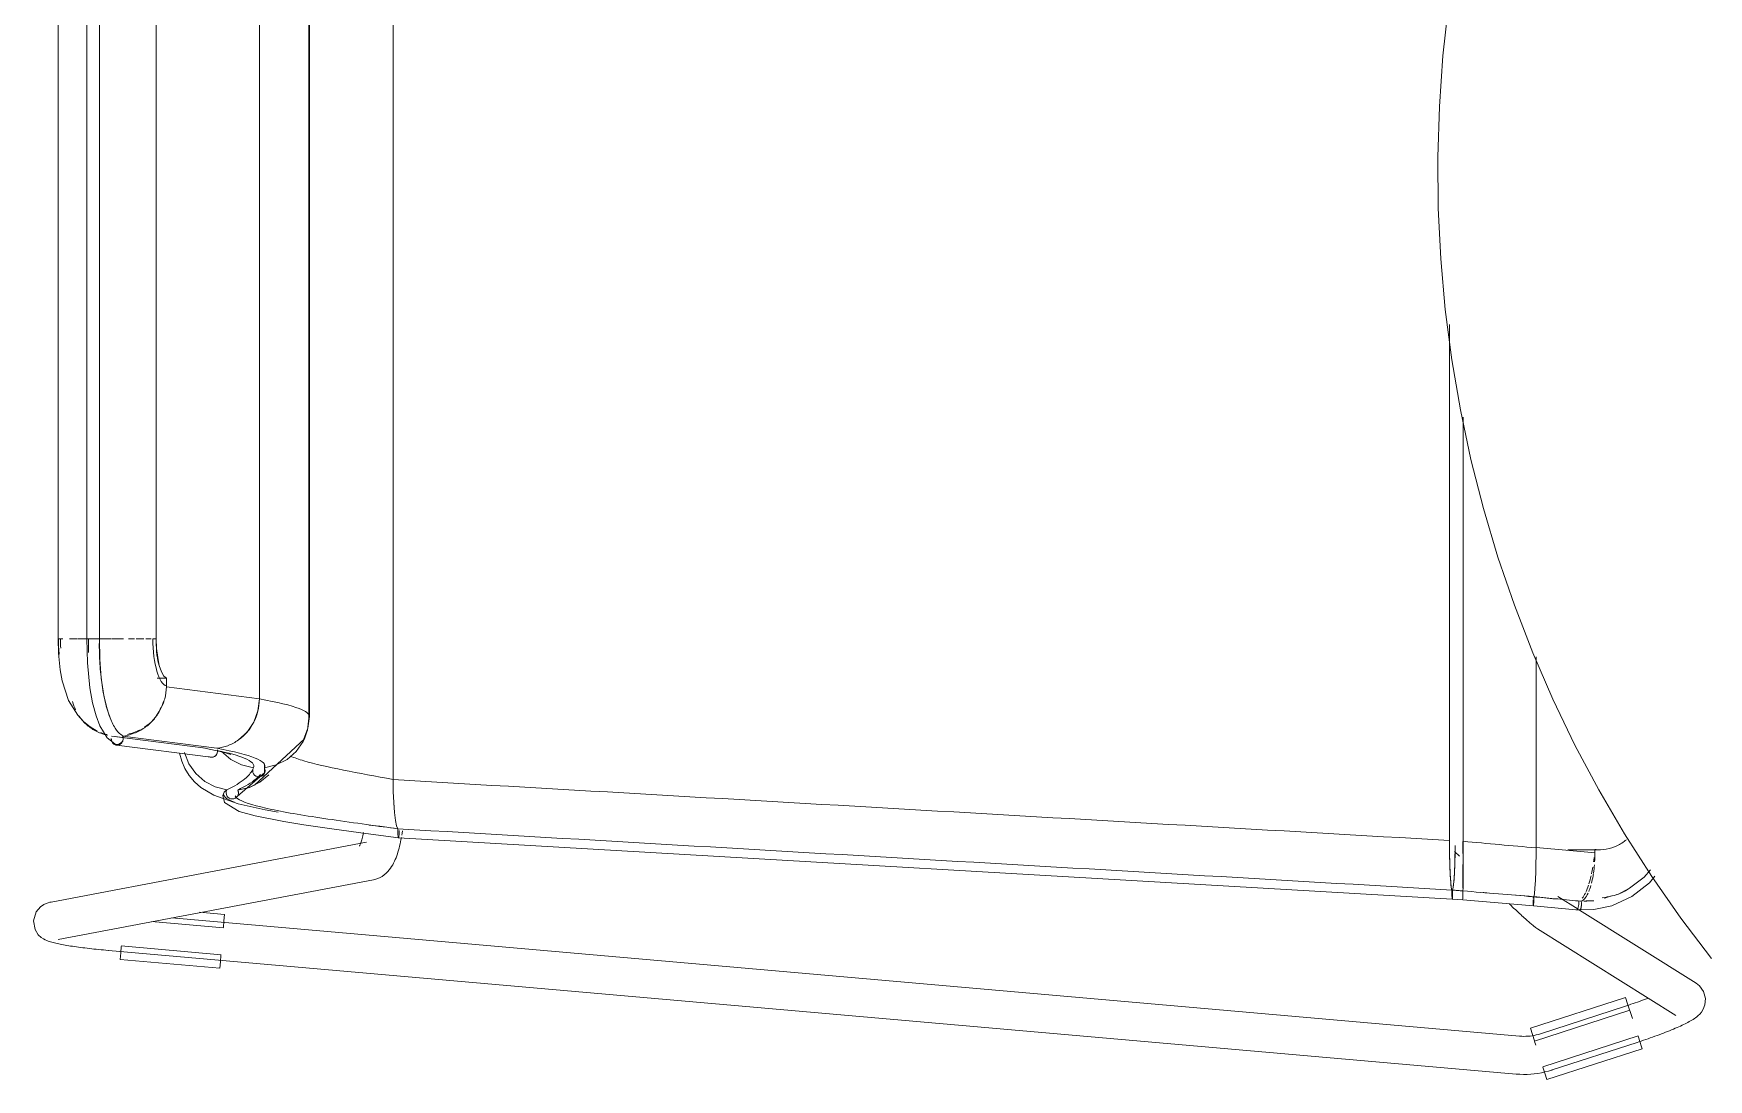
# Model space of a CAD drawing. Header units: millimetres. Extents: x 79795 to 317870, y -36033 to 97293.
# Drawn here: x 158974 to 159502, y 22546 to 22876 of the extents above; entities that cross this region are included whole.
import ezdxf

# ---------------------------------------------------------------- set-up
doc = ezdxf.new("R2010")
doc.units = ezdxf.units.MM
doc.header["$MEASUREMENT"] = 0
doc.layers.add('I-FURN', color=8, linetype='CONTINUOUS', lineweight=9)

msp = doc.modelspace()

# ---------------------------------------------------------------- linework, layer by layer
at = {"layer": 'I-FURN'}
for p, q in [((159087.7, 23023.88), (159087.7, 22640.49)), ((159087.7, 22640.49), (159087.7, 23023.88)), ((159061.2, 23004.58), (159061.2, 22659.79)), ((159061.2, 22659.79), (159061.2, 23004.58)), ((159045.61, 22998.54), (159045.61, 22665.83)), ((159045.61, 22665.83), (159045.61, 22998.54)), ((158982.24, 22979.61), (158982.24, 22684.76)), ((158991.28, 22979.61), (158991.28, 22684.76)), ((158995.24, 22684.76), (158995.24, 22979.61)), ((159013.08, 22979.61), (159013.08, 22684.76)), ((159013.14, 22684.76), (159013.14, 22979.61)), ((159061.36, 22660.33), (159061.36, 22965.13)), ((159420.16, 22884.35), (159418.39, 22868.45)), ((159418.39, 22868.45), (159417.26, 22852.5)), ((159417.26, 22852.5), (159416.77, 22836.5)), ((159416.77, 22836.5), (159416.91, 22820.51)), ((159416.91, 22820.51), (159417.7, 22804.53)), ((159417.7, 22804.53), (159419.13, 22788.59)), ((159419.13, 22788.59), (159421.19, 22772.72)), ((159420.44, 22783.83), (159420.44, 22621.23)), ((159420.44, 22621.23), (159420.44, 22783.83)), ((159421.19, 22772.72), (159423.88, 22756.95)), ((159423.88, 22756.95), (159427.2, 22741.3)), ((159424.75, 22754.61), (159424.75, 22620.97)), ((159424.75, 22620.97), (159424.75, 22754.61)), ((159427.2, 22741.3), (159431.15, 22725.8)), ((159431.15, 22725.8), (159435.71, 22710.47)), ((159435.71, 22710.47), (159440.88, 22695.33)), ((159440.88, 22695.33), (159446.66, 22680.4)), ((158982.32, 22680.24), (158982.24, 22684.76)), ((158982.24, 22684.76), (158982.41, 22684.76)), ((158983.73, 22684.76), (158982.26, 22684.76)), ((158988.34, 22684.76), (158985.76, 22684.76)), ((158988.49, 22684.76), (158991.52, 22684.76)), ((158991.52, 22684.76), (158988.5, 22684.76)), ((158991.42, 22677.2), (158991.28, 22684.76)), ((158991.28, 22684.76), (158991.34, 22684.76)), ((158995.23, 22684.76), (158991.28, 22684.76)), ((158991.34, 22684.76), (158991.54, 22684.76)), ((158991.54, 22684.76), (158991.85, 22684.76)), ((158991.85, 22684.76), (158992.24, 22684.76)), ((158992.24, 22684.76), (158992.69, 22684.76)), ((158992.69, 22684.76), (158993.18, 22684.76)), ((158993.18, 22684.76), (158993.68, 22684.76)), ((158993.68, 22684.76), (158994.15, 22684.76)), ((158994.15, 22684.76), (158994.57, 22684.76)), ((158994.57, 22684.76), (158994.9, 22684.76)), ((158994.9, 22684.76), (158995.13, 22684.76)), ((158995.13, 22684.76), (158995.23, 22684.76)), ((158995.21, 22684.76), (158999.02, 22684.76)), ((158999.02, 22684.76), (158995.21, 22684.76)), ((158995.24, 22684.76), (158995.32, 22678.35)), ((159002.77, 22684.76), (158999.21, 22684.76)), ((159006.24, 22684.76), (159004.4, 22684.76)), ((159009.23, 22684.76), (159006.76, 22684.76)), ((159011.55, 22684.76), (159009.81, 22684.76)), ((159013.25, 22681.72), (159013.14, 22684.76)), ((159013.57, 22678.87), (159013.25, 22681.72)), ((159446.66, 22680.4), (159453.02, 22665.73)), ((158982.84, 22675.03), (158982.32, 22680.24)), ((158992.22, 22669.31), (158991.42, 22677.2)), ((158995.32, 22678.35), (158995.8, 22672.36)), ((159014.08, 22676.38), (159013.57, 22678.87)), ((159014.75, 22674.4), (159014.08, 22676.38)), ((159447.72, 22619.03), (159447.72, 22679.14)), ((159447.72, 22679.14), (159447.72, 22619.03)), ((158983.49, 22671.53), (158982.84, 22675.03)), ((158985.51, 22665.38), (158983.49, 22671.53)), ((158995.8, 22672.36), (158996.63, 22666.92)), ((159013.39, 22672.41), (159016.4, 22672.41)), ((159015.54, 22673.04), (159014.75, 22674.4)), ((159016.4, 22672.41), (159015.54, 22673.04)), ((159016.33, 22669.69), (159016.4, 22672.41)), ((158988.38, 22660.67), (158985.51, 22665.38)), ((158993.09, 22664.6), (158992.22, 22669.31)), ((158994.17, 22660.55), (158993.09, 22664.6)), ((158996.63, 22666.92), (158997.44, 22663.43)), ((159045.61, 22665.83), (159016.33, 22669.69)), ((159045.13, 22662.06), (159045.61, 22665.83)), ((159453.02, 22665.73), (159459.97, 22651.31)), ((158990.22, 22658.69), (158988.38, 22660.67)), ((158995.36, 22657.39), (158994.17, 22660.55)), ((158997.44, 22663.43), (158998.31, 22660.6)), ((158998.31, 22660.6), (158998.5, 22660.09)), ((159043.81, 22658.51), (159045.13, 22662.06)), ((159061.2, 22659.79), (159060.73, 22656)), ((159060.73, 22656), (159061.2, 22659.79)), ((159060.91, 22656.58), (159061.35, 22660.33)), ((158992.29, 22657.02), (158990.22, 22658.69)), ((158994.55, 22655.69), (158992.29, 22657.02)), ((158997.66, 22653.56), (158995.36, 22657.39)), ((159028.68, 22650.3), (158998.99, 22654.15)), ((159004.95, 22653.38), (159000.18, 22653.99)), ((159032.23, 22650.28), (159002.53, 22654.12)), ((159038.99, 22652.91), (159041.73, 22655.4)), ((159041.73, 22655.4), (159043.81, 22658.51)), ((159059.19, 22652.12), (159060.91, 22656.58)), ((159060.73, 22656), (159059.36, 22652.43)), ((159059.37, 22652.43), (159060.73, 22656)), ((159059.79, 22653.22), (159060.49, 22655.14)), ((159000.05, 22651.66), (158997.66, 22653.56)), ((159030.32, 22647.45), (159000.55, 22651.31)), ((159020.47, 22648.76), (159021.13, 22646.26)), ((159021.98, 22648.91), (159023.39, 22645.39)), ((159034.19, 22649.05), (159027.9, 22650.43)), ((159032.15, 22648.37), (159032.34, 22648.82)), ((159032.34, 22648.82), (159032.42, 22649.31)), ((159032.42, 22649.31), (159032.38, 22649.81)), ((159033.72, 22649.3), (159036.6, 22646.79)), ((159036.63, 22648.29), (159034.19, 22649.05)), ((159044.09, 22638.62), (159059.79, 22653.22)), ((159057.19, 22649.3), (159054.32, 22646.79)), ((159054.32, 22646.79), (159057.2, 22649.29)), ((159059.36, 22652.43), (159057.19, 22649.3)), ((159057.2, 22649.29), (159059.37, 22652.43)), ((159459.97, 22651.31), (159467.49, 22637.19)), ((159021.13, 22646.26), (159022.16, 22643.89)), ((159022.16, 22643.89), (159023.54, 22641.69)), ((159023.39, 22645.39), (159025.56, 22642.31)), ((159029.65, 22647.69), (159030.09, 22647.5)), ((159030.09, 22647.5), (159030.56, 22647.44)), ((159030.56, 22647.44), (159031.02, 22647.5)), ((159031.02, 22647.5), (159031.47, 22647.69)), ((159031.47, 22647.69), (159031.85, 22647.99)), ((159031.85, 22647.99), (159032.15, 22648.37)), ((159036.6, 22646.79), (159039.99, 22645.03)), ((159039.99, 22645.03), (159043.71, 22644.14)), ((159043.42, 22643.46), (159043.6, 22643.9)), ((159043.51, 22643.18), (159043.55, 22643.67)), ((159043.54, 22643.67), (159043.51, 22643.17)), ((159043.71, 22644.14), (159043.54, 22643.67)), ((159043.55, 22643.67), (159043.71, 22644.14)), ((159047.18, 22642.33), (159047.23, 22645.21)), ((159047.21, 22644.14), (159050.93, 22645.03)), ((159047.21, 22644.14), (159047.37, 22643.67)), ((159047.37, 22643.67), (159047.21, 22644.14)), ((159047.37, 22643.67), (159047.41, 22643.18)), ((159047.41, 22643.17), (159047.37, 22643.67)), ((159054.32, 22646.79), (159050.93, 22645.04)), ((159050.93, 22645.03), (159054.32, 22646.79)), ((159023.54, 22641.69), (159025.22, 22639.72)), ((159025.22, 22639.72), (159027.18, 22637.98)), ((159025.56, 22642.31), (159028.39, 22639.83)), ((159028.39, 22639.83), (159031.71, 22638.09)), ((159037.89, 22634.51), (159047.31, 22642.63)), ((159045.76, 22639.57), (159042.43, 22637.92)), ((159042.44, 22637.91), (159045.76, 22639.56)), ((159043.59, 22642.69), (159043.51, 22643.18)), ((159043.51, 22643.17), (159043.59, 22642.68)), ((159043.79, 22642.23), (159043.59, 22642.69)), ((159043.59, 22642.68), (159043.79, 22642.23)), ((159044.11, 22641.85), (159043.79, 22642.23)), ((159043.79, 22642.23), (159044.1, 22641.85)), ((159044.1, 22641.85), (159044.51, 22641.55)), ((159044.51, 22641.56), (159044.11, 22641.85)), ((159044.97, 22641.37), (159044.51, 22641.56)), ((159044.51, 22641.55), (159044.97, 22641.37)), ((159045.46, 22641.3), (159044.97, 22641.37)), ((159044.97, 22641.37), (159045.46, 22641.3)), ((159045.95, 22641.37), (159045.46, 22641.3)), ((159045.46, 22641.3), (159045.95, 22641.37)), ((159048.6, 22641.96), (159045.76, 22639.57)), ((159045.76, 22639.56), (159048.6, 22641.96)), ((159046.41, 22641.56), (159045.95, 22641.37)), ((159045.95, 22641.37), (159046.41, 22641.55)), ((159046.81, 22641.85), (159046.41, 22641.56)), ((159046.41, 22641.55), (159046.81, 22641.85)), ((159047.13, 22642.23), (159046.81, 22641.85)), ((159046.81, 22641.85), (159047.13, 22642.23)), ((159047.33, 22642.69), (159047.13, 22642.23)), ((159047.13, 22642.23), (159047.33, 22642.68)), ((159047.41, 22643.18), (159047.33, 22642.69)), ((159047.33, 22642.68), (159047.41, 22643.17)), ((159087.7, 22640.49), (159087.76, 22636.72)), ((159087.76, 22636.72), (159087.7, 22640.41)), ((159027.18, 22637.98), (159031.3, 22635.47)), ((159031.3, 22635.47), (159038.92, 22632.8)), ((159031.71, 22638.09), (159035.34, 22637.18)), ((159034.12, 22635.36), (159034.41, 22636.28)), ((159034.65, 22633.18), (159034.12, 22635.36)), ((159039.29, 22630.4), (159034.65, 22633.18)), ((159035.13, 22636.21), (159035.17, 22636.71)), ((159035.17, 22636.71), (159035.13, 22636.21)), ((159035.21, 22635.72), (159035.13, 22636.21)), ((159035.13, 22636.21), (159035.2, 22635.72)), ((159035.17, 22636.71), (159035.34, 22637.18)), ((159035.34, 22637.18), (159035.17, 22636.71)), ((159035.2, 22635.72), (159035.4, 22635.26)), ((159035.4, 22635.27), (159035.21, 22635.72)), ((159035.71, 22634.88), (159035.4, 22635.27)), ((159035.4, 22635.26), (159035.71, 22634.88)), ((159036.1, 22634.58), (159035.71, 22634.88)), ((159035.71, 22634.88), (159036.1, 22634.58)), ((159036.56, 22634.38), (159036.1, 22634.58)), ((159036.1, 22634.58), (159036.55, 22634.38)), ((159036.55, 22634.38), (159037.04, 22634.31)), ((159037.04, 22634.31), (159036.56, 22634.38)), ((159037.53, 22634.37), (159037.04, 22634.31)), ((159037.04, 22634.31), (159037.53, 22634.37)), ((159037.98, 22634.55), (159037.53, 22634.37)), ((159037.53, 22634.37), (159037.99, 22634.55)), ((159038.17, 22634.66), (159037.95, 22634.53)), ((159038.39, 22634.84), (159037.98, 22634.55)), ((159037.99, 22634.55), (159038.39, 22634.84)), ((159038.7, 22635.22), (159038.39, 22634.84)), ((159038.39, 22634.84), (159038.71, 22635.22)), ((159038.91, 22635.67), (159038.7, 22635.22)), ((159038.71, 22635.22), (159038.91, 22635.67)), ((159042.43, 22637.92), (159038.82, 22637.13)), ((159038.82, 22637.13), (159042.44, 22637.91)), ((159038.82, 22637.13), (159038.97, 22636.66)), ((159038.98, 22636.66), (159038.82, 22637.13)), ((159039, 22636.16), (159038.91, 22635.67)), ((159038.91, 22635.67), (159039, 22636.16)), ((159038.97, 22636.66), (159039, 22636.16)), ((159039, 22636.16), (159038.98, 22636.66)), ((159087.76, 22636.72), (159087.92, 22633.18)), ((159087.92, 22633.18), (159087.77, 22636.65)), ((159087.92, 22633.18), (159088.16, 22630.08)), ((159088.15, 22630.08), (159087.92, 22633.13)), ((159467.49, 22637.19), (159475.57, 22623.38)), ((159038.92, 22632.8), (159047.44, 22630.91)), ((159044.28, 22629), (159039.29, 22630.4)), ((159053.3, 22627.2), (159044.28, 22629)), ((159047.44, 22630.91), (159051.51, 22630.18)), ((159088.16, 22630.08), (159088.47, 22627.58)), ((159088.47, 22627.58), (159088.16, 22630.05)), ((159059.62, 22626.16), (159053.3, 22627.2)), ((159067.64, 22624.98), (159059.62, 22626.16)), ((159077.57, 22623.62), (159067.64, 22624.98)), ((159089.42, 22622.07), (159077.57, 22623.62)), ((159078.11, 22622.3), (159078.22, 22622.75)), ((159078.22, 22622.75), (159078.32, 22623.22)), ((159078.32, 22623.22), (159078.41, 22623.71)), ((159088.47, 22627.58), (159088.83, 22625.84)), ((159088.83, 22625.84), (159088.47, 22627.58)), ((159088.83, 22625.84), (159089.23, 22624.94)), ((159089.23, 22624.93), (159088.83, 22625.84)), ((159089.22, 22624.47), (159089.21, 22623.97)), ((159089.21, 22623.96), (159089.22, 22624.46)), ((159089.21, 22623.97), (159089.22, 22623.47)), ((159089.22, 22623.47), (159089.21, 22623.96)), ((159089.23, 22624.94), (159089.22, 22624.47)), ((159089.22, 22624.46), (159089.23, 22624.93)), ((159089.22, 22623.47), (159089.24, 22623.02)), ((159089.24, 22623.02), (159089.22, 22623.47)), ((159089.24, 22623.02), (159089.28, 22622.63)), ((159089.28, 22622.63), (159089.24, 22623.02)), ((159089.28, 22622.63), (159089.32, 22622.34)), ((159089.32, 22622.33), (159089.28, 22622.63)), ((159089.32, 22622.34), (159089.37, 22622.14)), ((159089.37, 22622.14), (159089.32, 22622.33)), ((159089.53, 22622.32), (159089.57, 22622.61)), ((159089.57, 22622.6), (159089.53, 22622.31)), ((159089.57, 22622.61), (159089.6, 22622.99)), ((159089.61, 22622.98), (159089.57, 22622.6)), ((159089.6, 22622.99), (159089.63, 22623.44)), ((159089.63, 22623.43), (159089.61, 22622.98)), ((159089.64, 22623.93), (159089.63, 22624.43)), ((159089.63, 22624.42), (159089.64, 22623.93)), ((159089.63, 22623.44), (159089.64, 22623.93)), ((159089.64, 22623.93), (159089.63, 22623.43)), ((159090.45, 22622.88), (159090.56, 22623.59)), ((159090.56, 22623.59), (159090.65, 22624.32)), ((159475.57, 22623.38), (159484.19, 22609.91)), ((159079.34, 22620.67), (158980.05, 22601.85)), ((159077.11, 22619.45), (159077.13, 22619.47)), ((159077.13, 22619.47), (159077.17, 22619.55)), ((159077.17, 22619.55), (159077.22, 22619.63)), ((159077.22, 22619.63), (159077.29, 22619.78)), ((159077.29, 22619.78), (159077.38, 22619.98)), ((159077.38, 22619.98), (159077.48, 22620.21)), ((159077.48, 22620.21), (159077.58, 22620.48)), ((159077.58, 22620.48), (159077.68, 22620.78)), ((159077.68, 22620.78), (159077.79, 22621.12)), ((159077.79, 22621.12), (159077.9, 22621.48)), ((159077.9, 22621.48), (159078.01, 22621.88)), ((159078.01, 22621.88), (159078.11, 22622.3)), ((159089.06, 22616.98), (159089.26, 22617.59)), ((159089.26, 22617.59), (159089.44, 22618.2)), ((159089.37, 22622.14), (159089.42, 22622.07)), ((159089.42, 22622.07), (159089.37, 22622.14)), ((159089.42, 22622.07), (159089.48, 22622.13)), ((159089.48, 22622.13), (159089.42, 22622.07)), ((159089.42, 22622.07), (159421.33, 22602.78)), ((159089.44, 22618.2), (159089.61, 22618.83)), ((159089.48, 22622.13), (159089.53, 22622.32)), ((159089.53, 22622.31), (159089.48, 22622.13)), ((159089.61, 22618.83), (159089.78, 22619.48)), ((159089.78, 22619.48), (159089.93, 22620.13)), ((159089.93, 22620.13), (159090.07, 22620.8)), ((159090.07, 22620.8), (159090.21, 22621.48)), ((159090.21, 22621.48), (159090.33, 22622.17)), ((159420.44, 22621.23), (159420.47, 22617.45)), ((159420.47, 22617.45), (159420.54, 22613.89)), ((159422.08, 22617.75), (159423.61, 22616.27)), ((159422.12, 22613.89), (159422.2, 22617.44)), ((159422.2, 22617.44), (159422.22, 22619.69)), ((159424.63, 22617.18), (159424.63, 22620.96)), ((159424.63, 22620.96), (159424.63, 22617.18)), ((159424.75, 22620.97), (159424.75, 22617.18)), ((159424.75, 22617.18), (159424.75, 22620.97)), ((159424.75, 22617.18), (159424.75, 22613.62)), ((159424.75, 22613.61), (159424.75, 22617.18)), ((159447.7, 22615.27), (159447.72, 22619.03)), ((159447.72, 22618.91), (159447.7, 22615.26)), ((159457.76, 22618.32), (159467.52, 22618.32)), ((159466.27, 22618.38), (159466.27, 22617.33)), ((159086.05, 22611.45), (159086.51, 22611.98)), ((159086.51, 22611.98), (159086.91, 22612.51)), ((159086.91, 22612.51), (159087.27, 22613.05)), ((159087.27, 22613.05), (159087.59, 22613.59)), ((159087.59, 22613.59), (159087.88, 22614.12)), ((159087.88, 22614.12), (159088.15, 22614.68)), ((159088.15, 22614.68), (159088.4, 22615.24)), ((159088.4, 22615.24), (159088.64, 22615.81)), ((159088.64, 22615.81), (159088.86, 22616.39)), ((159088.86, 22616.39), (159089.06, 22616.98)), ((159420.54, 22613.89), (159420.67, 22610.75)), ((159422, 22610.77), (159422.12, 22613.89)), ((159424.64, 22610.5), (159424.64, 22613.62)), ((159424.64, 22613.62), (159424.64, 22610.5)), ((159424.75, 22613.61), (159424.74, 22610.48)), ((159424.74, 22610.48), (159424.75, 22613.61)), ((159447.62, 22611.73), (159447.69, 22615.17)), ((159447.69, 22615.17), (159447.62, 22611.73)), ((159483.74, 22612), (159481.78, 22609.65)), ((158982.28, 22590.06), (159081.58, 22608.88)), ((159081.58, 22608.88), (159082.56, 22609.13)), ((159082.56, 22609.13), (159083.46, 22609.5)), ((159083.46, 22609.5), (159084.25, 22609.94)), ((159084.25, 22609.94), (159084.94, 22610.42)), ((159084.94, 22610.42), (159085.53, 22610.93)), ((159085.53, 22610.93), (159086.05, 22611.45)), ((159420.67, 22610.75), (159420.83, 22608.25)), ((159420.83, 22608.25), (159421.02, 22606.5)), ((159421.02, 22606.5), (159421.23, 22605.61)), ((159421.43, 22605.62), (159421.64, 22606.52)), ((159421.64, 22606.52), (159421.83, 22608.28)), ((159421.83, 22608.28), (159422, 22610.77)), ((159424.66, 22608), (159424.64, 22610.5)), ((159424.64, 22610.5), (159424.66, 22608)), ((159424.67, 22606.25), (159424.66, 22608)), ((159424.66, 22608), (159424.67, 22606.25)), ((159424.73, 22607.98), (159424.71, 22606.23)), ((159424.71, 22606.23), (159424.73, 22607.98)), ((159424.74, 22610.48), (159424.73, 22607.98)), ((159424.73, 22607.98), (159424.74, 22610.48)), ((159447.36, 22606.16), (159447.51, 22608.63)), ((159447.51, 22608.59), (159447.36, 22606.15)), ((159447.51, 22608.63), (159447.62, 22611.73)), ((159447.62, 22611.67), (159447.51, 22608.63)), ((159481.78, 22609.65), (159477.2, 22606.16)), ((159483.44, 22607.92), (159477.91, 22603.58)), ((159485.08, 22609.97), (159483.44, 22607.92)), ((159484.19, 22609.91), (159493.34, 22596.78)), ((158977.7, 22601.04), (158978.5, 22601.42)), ((158978.5, 22601.42), (158979.12, 22601.63)), ((158979.12, 22601.63), (158979.63, 22601.77)), ((158979.63, 22601.77), (158980.05, 22601.85)), ((159421.23, 22605.61), (159421.22, 22605.14)), ((159421.22, 22605.14), (159421.22, 22604.65)), ((159421.22, 22604.65), (159421.23, 22604.16)), ((159421.23, 22604.16), (159421.24, 22603.71)), ((159421.24, 22603.71), (159421.26, 22603.33)), ((159421.26, 22603.33), (159421.28, 22603.03)), ((159421.28, 22603.03), (159421.3, 22602.85)), ((159421.3, 22602.85), (159421.33, 22602.78)), ((159421.33, 22602.78), (159421.36, 22602.85)), ((159424.69, 22602.51), (159421.33, 22602.78)), ((159421.36, 22602.85), (159421.39, 22603.04)), ((159421.39, 22603.04), (159421.41, 22603.33)), ((159421.41, 22603.33), (159421.43, 22603.72)), ((159421.44, 22605.15), (159421.43, 22605.62)), ((159421.43, 22603.72), (159421.44, 22604.17)), ((159421.44, 22604.66), (159421.44, 22605.15)), ((159421.44, 22604.17), (159421.44, 22604.66)), ((159424.68, 22604.88), (159424.68, 22605.35)), ((159424.68, 22605.35), (159424.68, 22604.88)), ((159424.68, 22604.39), (159424.68, 22604.88)), ((159424.68, 22604.88), (159424.68, 22604.38)), ((159424.68, 22603.89), (159424.68, 22604.39)), ((159424.68, 22604.38), (159424.68, 22603.89)), ((159424.68, 22603.44), (159424.68, 22603.89)), ((159424.68, 22603.89), (159424.68, 22603.44)), ((159424.69, 22603.06), (159424.68, 22603.44)), ((159424.68, 22603.44), (159424.69, 22603.06)), ((159424.69, 22602.51), (159424.69, 22602.58)), ((159424.69, 22602.57), (159424.69, 22602.51)), ((159424.69, 22602.57), (159424.69, 22602.5)), ((159424.69, 22602.5), (159424.69, 22602.57)), ((159424.69, 22602.5), (159446.89, 22600.68)), ((159424.71, 22606.23), (159424.7, 22605.35)), ((159424.7, 22605.34), (159424.71, 22606.23)), ((159424.7, 22605.35), (159424.7, 22604.88)), ((159424.7, 22604.87), (159424.7, 22605.34)), ((159424.7, 22604.88), (159424.7, 22604.38)), ((159424.7, 22604.38), (159424.7, 22604.87)), ((159424.7, 22604.38), (159424.7, 22603.89)), ((159424.7, 22603.88), (159424.7, 22604.38)), ((159424.7, 22603.89), (159424.7, 22603.44)), ((159424.7, 22603.43), (159424.7, 22603.88)), ((159424.7, 22603.44), (159424.7, 22603.06)), ((159424.7, 22603.05), (159424.7, 22603.43)), ((159424.7, 22603.06), (159424.7, 22602.76)), ((159424.7, 22602.76), (159424.7, 22603.05)), ((159446.79, 22603.05), (159446.8, 22603.52)), ((159446.8, 22603.51), (159446.79, 22603.04)), ((159446.79, 22602.55), (159446.79, 22602.05)), ((159446.79, 22602.06), (159446.79, 22602.55)), ((159446.8, 22601.61), (159446.79, 22602.06)), ((159446.79, 22602.05), (159446.8, 22601.6)), ((159446.82, 22601.22), (159446.8, 22601.61)), ((159446.8, 22601.6), (159446.82, 22601.22)), ((159446.96, 22601.24), (159446.94, 22600.94)), ((159446.94, 22600.94), (159446.96, 22601.23)), ((159446.98, 22601.62), (159446.96, 22601.24)), ((159446.96, 22601.23), (159446.98, 22601.61)), ((159446.98, 22603.53), (159447.18, 22604.42)), ((159447.18, 22604.42), (159446.98, 22603.53)), ((159446.99, 22603.06), (159446.98, 22603.53)), ((159446.98, 22603.53), (159446.99, 22603.06)), ((159446.98, 22601.61), (159446.99, 22602.07)), ((159446.99, 22602.07), (159446.98, 22601.62)), ((159447, 22602.56), (159446.99, 22603.06)), ((159446.99, 22603.06), (159447, 22602.56)), ((159446.99, 22602.07), (159447, 22602.56)), ((159447, 22602.56), (159446.99, 22602.07)), ((159447.18, 22604.42), (159447.36, 22606.16)), ((159447.35, 22606.14), (159447.18, 22604.42)), ((159460.98, 22599.56), (159454.53, 22603.6)), ((159477.91, 22603.58), (159471.6, 22600.68)), ((159477.2, 22606.16), (159473.52, 22604.25)), ((158975.29, 22598.72), (158974.46, 22595.97)), ((158974.46, 22595.97), (158974.94, 22593.2)), ((158975.29, 22598.72), (158976.62, 22600.29)), ((158976.62, 22600.29), (158977.7, 22601.04)), ((159442.51, 22559.59), (159018.01, 22596.88)), ((159034.64, 22597.92), (159026.74, 22598.61)), ((159034.64, 22597.92), (159034.46, 22595.88)), ((159439.85, 22600.71), (159439.38, 22601.15)), ((159440.31, 22600.27), (159439.85, 22600.71)), ((159440.77, 22599.85), (159440.31, 22600.27)), ((159441.21, 22599.44), (159440.77, 22599.85)), ((159441.65, 22599.04), (159441.21, 22599.44)), ((159442.07, 22598.64), (159441.65, 22599.04)), ((159442.49, 22598.26), (159442.07, 22598.64)), ((159442.89, 22597.89), (159442.49, 22598.26)), ((159443.28, 22597.54), (159442.89, 22597.89)), ((159443.66, 22597.2), (159443.28, 22597.54)), ((159444.02, 22596.87), (159443.66, 22597.2)), ((159444.37, 22596.55), (159444.02, 22596.87)), ((159444.71, 22596.25), (159444.37, 22596.55)), ((159445.03, 22595.96), (159444.71, 22596.25)), ((159445.34, 22595.69), (159445.03, 22595.96)), ((159446.82, 22601.22), (159446.84, 22600.93)), ((159446.84, 22600.93), (159446.82, 22601.22)), ((159446.84, 22600.93), (159446.87, 22600.74)), ((159446.87, 22600.75), (159446.84, 22600.93)), ((159446.89, 22600.68), (159446.87, 22600.75)), ((159446.87, 22600.74), (159446.89, 22600.68)), ((159446.92, 22600.75), (159446.89, 22600.68)), ((159446.89, 22600.68), (159446.92, 22600.74)), ((159446.89, 22600.68), (159461.38, 22599.26)), ((159446.92, 22600.74), (159446.94, 22600.94)), ((159465.95, 22599.47), (159460.49, 22599.38)), ((159498.11, 22576.29), (159461.35, 22599.33)), ((159471.6, 22600.68), (159465.95, 22599.47)), ((159493.34, 22596.78), (159503.02, 22584.04)), ((158974.94, 22593.2), (158975.98, 22591.55)), ((158975.98, 22591.55), (158976.89, 22590.7)), ((158976.89, 22590.7), (158977.59, 22590.22)), ((159011.66, 22595.67), (159034.27, 22593.69)), ((159034.46, 22595.88), (159034.28, 22593.81)), ((159445.63, 22595.43), (159445.34, 22595.69)), ((159445.91, 22595.19), (159445.63, 22595.43)), ((159446.18, 22594.96), (159445.91, 22595.19)), ((159446.43, 22594.75), (159446.18, 22594.96)), ((159446.67, 22594.54), (159446.43, 22594.75)), ((159446.9, 22594.35), (159446.67, 22594.54)), ((159447.13, 22594.17), (159446.9, 22594.35)), ((159447.35, 22594), (159447.13, 22594.17)), ((159447.58, 22593.83), (159447.35, 22594)), ((159447.83, 22593.64), (159447.58, 22593.83)), ((159448.16, 22593.43), (159447.83, 22593.64)), ((159448.16, 22593.43), (159491.74, 22566.12)), ((158977.59, 22590.22), (158978.15, 22589.91)), ((158978.15, 22589.91), (158978.63, 22589.7)), ((158978.63, 22589.7), (158979.06, 22589.53)), ((158979.06, 22589.53), (158979.46, 22589.39)), ((158979.46, 22589.39), (158979.86, 22589.26)), ((158979.86, 22589.26), (158980.25, 22589.15)), ((158980.25, 22589.15), (158980.66, 22589.04)), ((158980.66, 22589.04), (158981.07, 22588.94)), ((158981.07, 22588.94), (158981.5, 22588.84)), ((158981.5, 22588.84), (158981.94, 22588.74)), ((158981.94, 22588.74), (158982.4, 22588.64)), ((158982.4, 22588.64), (158982.88, 22588.54)), ((158982.88, 22588.54), (158983.37, 22588.45)), ((158983.37, 22588.45), (158983.89, 22588.36)), ((158983.89, 22588.36), (158984.42, 22588.26)), ((158984.42, 22588.26), (158984.97, 22588.17)), ((158984.97, 22588.17), (158985.54, 22588.08)), ((158985.54, 22588.08), (158986.13, 22587.98)), ((158986.13, 22587.98), (158986.73, 22587.89)), ((158986.73, 22587.89), (158987.35, 22587.8)), ((158987.35, 22587.8), (158987.98, 22587.71)), ((158987.98, 22587.71), (158988.63, 22587.62)), ((158988.63, 22587.62), (158989.29, 22587.54)), ((158989.29, 22587.54), (158989.97, 22587.45)), ((158989.97, 22587.45), (158990.66, 22587.36)), ((158990.66, 22587.36), (158991.36, 22587.28)), ((158991.36, 22587.28), (158992.07, 22587.2)), ((158992.07, 22587.2), (158992.78, 22587.12)), ((158992.78, 22587.12), (158993.51, 22587.04)), ((158993.51, 22587.04), (158994.24, 22586.96)), ((158994.24, 22586.96), (158994.98, 22586.88)), ((158994.98, 22586.88), (158995.73, 22586.81)), ((158995.73, 22586.81), (158996.47, 22586.73)), ((158996.47, 22586.73), (158997.22, 22586.66)), ((158997.22, 22586.66), (158997.98, 22586.6)), ((158997.98, 22586.6), (158998.13, 22586.58)), ((158998.13, 22586.58), (159441.46, 22547.64)), ((159001.74, 22583.77), (159001.92, 22585.81)), ((159001.92, 22585.81), (159002.1, 22587.88)), ((159033.52, 22585.24), (159002.11, 22588)), ((159033.15, 22581.01), (159001.74, 22583.77)), ((159033.33, 22583.05), (159033.15, 22581.01)), ((159033.51, 22585.12), (159033.33, 22583.05)), ((159499.24, 22575.4), (159498.11, 22576.29)), ((159499.24, 22575.4), (159500.46, 22573.67)), ((159475.93, 22571.76), (159445.92, 22562.08)), ((159475.93, 22571.76), (159476.56, 22569.81)), ((159476.56, 22569.81), (159477.2, 22567.84)), ((159477.59, 22569.61), (159476.9, 22569.38)), ((159478.28, 22569.84), (159477.59, 22569.61)), ((159478.96, 22570.08), (159478.28, 22569.84)), ((159479.63, 22570.31), (159478.96, 22570.08)), ((159480.3, 22570.55), (159479.63, 22570.31)), ((159480.95, 22570.78), (159480.3, 22570.55)), ((159481.6, 22571.02), (159480.95, 22570.78)), ((159482.24, 22571.25), (159481.6, 22571.02)), ((159482.86, 22571.49), (159482.24, 22571.25)), ((159500.46, 22573.67), (159501.05, 22571.44)), ((159501.05, 22571.44), (159500.87, 22569.47)), ((159447.23, 22558.03), (159477.24, 22567.72)), ((159475.88, 22569.05), (159449.07, 22560.33)), ((159476.21, 22569.15), (159475.88, 22569.05)), ((159476.9, 22569.38), (159476.21, 22569.15)), ((159478.07, 22565.15), (159477.27, 22567.62)), ((159496.4, 22564.39), (159495.99, 22564.15)), ((159496.8, 22564.62), (159496.4, 22564.39)), ((159497.2, 22564.86), (159496.8, 22564.62)), ((159497.58, 22565.12), (159497.2, 22564.86)), ((159497.97, 22565.4), (159497.58, 22565.12)), ((159498.38, 22565.71), (159497.97, 22565.4)), ((159498.8, 22566.08), (159498.38, 22565.71)), ((159499.27, 22566.54), (159498.8, 22566.08)), ((159499.79, 22567.17), (159499.27, 22566.54)), ((159500.35, 22568.08), (159499.79, 22567.17)), ((159500.87, 22569.47), (159500.35, 22568.08)), ((159442.54, 22559.59), (159442.51, 22559.59)), ((159443.2, 22559.54), (159442.54, 22559.59)), ((159443.86, 22559.52), (159443.2, 22559.54)), ((159444.52, 22559.53), (159443.86, 22559.52)), ((159445.18, 22559.57), (159444.52, 22559.53)), ((159445.84, 22559.63), (159445.18, 22559.57)), ((159446.5, 22559.72), (159445.84, 22559.63)), ((159446.55, 22560.12), (159445.92, 22562.08)), ((159447.15, 22559.84), (159446.5, 22559.72)), ((159447.19, 22558.15), (159446.55, 22560.12)), ((159447.8, 22559.98), (159447.15, 22559.84)), ((159448.44, 22560.14), (159447.8, 22559.98)), ((159449.07, 22560.33), (159448.44, 22560.14)), ((159479.84, 22559.65), (159449.83, 22549.96)), ((159479.88, 22559.53), (159480.52, 22557.56)), ((159483.71, 22559.03), (159482.98, 22558.77)), ((159484.42, 22559.28), (159483.71, 22559.03)), ((159485.13, 22559.53), (159484.42, 22559.28)), ((159485.83, 22559.79), (159485.13, 22559.53)), ((159486.52, 22560.04), (159485.83, 22559.79)), ((159487.19, 22560.3), (159486.52, 22560.04)), ((159487.86, 22560.55), (159487.19, 22560.3)), ((159488.51, 22560.8), (159487.86, 22560.55)), ((159489.15, 22561.06), (159488.51, 22560.8)), ((159489.78, 22561.31), (159489.15, 22561.06)), ((159490.39, 22561.56), (159489.78, 22561.31)), ((159490.98, 22561.8), (159490.39, 22561.56)), ((159491.56, 22562.05), (159490.98, 22561.8)), ((159492.13, 22562.29), (159491.56, 22562.05)), ((159492.67, 22562.53), (159492.13, 22562.29)), ((159493.2, 22562.77), (159492.67, 22562.53)), ((159493.71, 22563), (159493.2, 22562.77)), ((159494.2, 22563.24), (159493.71, 22563)), ((159494.67, 22563.47), (159494.2, 22563.24)), ((159495.13, 22563.7), (159494.67, 22563.47)), ((159495.57, 22563.93), (159495.13, 22563.7)), ((159495.99, 22564.15), (159495.57, 22563.93)), ((159447.64, 22556.77), (159447.26, 22557.94)), ((159481.15, 22555.61), (159451.14, 22545.92)), ((159452.78, 22548.92), (159479.59, 22557.63)), ((159480.05, 22557.78), (159479.59, 22557.63)), ((159480.79, 22558.03), (159480.05, 22557.78)), ((159480.52, 22557.56), (159480.84, 22556.56)), ((159481.52, 22558.27), (159480.79, 22558.03)), ((159480.86, 22556.49), (159481.15, 22555.61)), ((159482.26, 22558.52), (159481.52, 22558.27)), ((159482.98, 22558.77), (159482.26, 22558.52)), ((159450.51, 22547.87), (159449.87, 22549.85)), ((159450.53, 22548.29), (159451.64, 22548.58)), ((159451.64, 22548.58), (159452.73, 22548.91)), ((159452.73, 22548.91), (159452.78, 22548.92)), ((159441.46, 22547.63), (159442.6, 22547.56)), ((159442.6, 22547.56), (159443.74, 22547.52)), ((159443.74, 22547.52), (159444.88, 22547.54)), ((159444.88, 22547.54), (159446.02, 22547.6)), ((159446.02, 22547.6), (159447.16, 22547.7)), ((159447.16, 22547.7), (159448.29, 22547.85)), ((159448.29, 22547.85), (159449.41, 22548.05)), ((159449.41, 22548.05), (159450.53, 22548.29)), ((159451.14, 22545.92), (159450.51, 22547.87))]:
    msp.add_line(p, q, dxfattribs=at)
for centre, major_axis, ratio, start_param, end_param in [((158986.51, 22684.76), (0, -12.4), 0.287441, 4.712389, 4.950404), ((158997.99, 22684.76), (15.75, 0), 0.000004, 5.8107, 5.99294), ((159030.54, 22665.96), (0, -15.78), 0.955139, 0.595876, 1.562553), ((159030.55, 22649.4), (0, -1.96), 0.955139, 5.775592, 8.064923), ((159030.54, 22665.96), (0, -15.78), 0.955139, 0.112537, 0.345237), ((159030.54, 22665.96), (0, -15.78), 0.955139, 0.354206, 0.595753)]:
    msp.add_ellipse(centre, major_axis=major_axis, ratio=ratio, start_param=start_param, end_param=end_param, dxfattribs=at)
for points in [[(158982.55, 22679.79), (158982.4, 22681.37), (158982.32, 22683.05), (158982.33, 22684.76)], [(158991.82, 22680.5), (158991.79, 22681.91), (158991.78, 22683.33), (158991.81, 22684.76)], [(159002.54, 22654.33), (159001.81, 22654.68), (159000.4, 22655.99), (158998.51, 22659.69), (158996.98, 22664.76), (158995.87, 22670.9), (158995.24, 22677.76), (158995.16, 22682.41), (158995.21, 22684.76)], [(159016.32, 22669.94), (159015.2, 22670.19), (159013.04, 22673.57), (159012.07, 22680.97), (159012.01, 22684.76)], [(159013.09, 22683.92), (159013.14, 22681.14), (159013.42, 22678), (159014.03, 22676.38)], [(158986.73, 22664.99), (158986.98, 22664.09), (158987.31, 22663.21), (158987.72, 22662.37)], [(159002.53, 22654.12), (159003.77, 22654.27), (159006.15, 22654.85), (159009.49, 22656.62), (159012.32, 22659.15), (159014.51, 22662.29), (159015.93, 22665.89), (159016.29, 22668.4), (159016.33, 22669.69)], [(159061.2, 22659.79), (159061.3, 22659.97), (159061.35, 22660.15), (159061.35, 22660.33)], [(158997.57, 22654.61), (158996.92, 22654.77), (158996.27, 22654.96), (158995.64, 22655.21)], [(159008.04, 22656.11), (159006.78, 22655.41), (159005.42, 22655.01), (159004.03, 22654.67)], [(159002.68, 22653.86), (159002.7, 22653.78), (159002.72, 22653.61), (159002.72, 22653.45), (159002.71, 22653.37)], [(159032.23, 22650.28), (159037.73, 22649.26), (159045.79, 22647.21), (159047.76, 22645.17), (159047.21, 22644.14)], [(159253.95, 22630.82), (159198.49, 22634.02), (159143.07, 22637.21), (159087.7, 22640.41)], [(159420.44, 22621.23), (159364.91, 22624.43), (159309.38, 22627.62), (159253.95, 22630.82)], [(159080.06, 22626.11), (159083.1, 22625.72), (159086.16, 22625.34), (159089.22, 22624.95)], [(159421.23, 22605.61), (159365.83, 22608.83), (159255.07, 22615.27), (159144.47, 22621.71), (159089.23, 22624.93)], [(159436.25, 22619.94), (159432.42, 22620.28), (159428.59, 22620.63), (159424.75, 22620.97)], [(159447.72, 22618.91), (159443.9, 22619.25), (159440.08, 22619.59), (159436.25, 22619.94)], [(159447.72, 22619.03), (159450.86, 22618.72), (159457.11, 22618.13), (159463.25, 22617.59), (159466.27, 22617.33)], [(159466.27, 22617.33), (159466.27, 22616.37), (159466.23, 22615.45), (159466.17, 22614.53)], [(159467.79, 22618.32), (159467.29, 22618.31), (159466.78, 22618.33), (159466.27, 22618.38)], [(159466.11, 22613.61), (159466.03, 22612.71), (159465.93, 22611.83), (159465.81, 22610.98)], [(159465.86, 22614.49), (159465.92, 22614.96), (159465.98, 22615.44), (159466.03, 22615.92)], [(159463.37, 22604.92), (159463.66, 22605.56), (159463.94, 22606.3), (159464.2, 22607.12)], [(159464.99, 22607.07), (159464.78, 22606.34), (159464.55, 22605.7), (159464.31, 22605.11)], [(159464.36, 22607.55), (159464.61, 22608.35), (159464.84, 22609.22), (159465.05, 22610.14)], [(159421.23, 22605.61), (159421.81, 22605.57), (159422.97, 22605.48), (159424.12, 22605.39), (159424.7, 22605.35)], [(159421.43, 22605.62), (159421.45, 22605.03), (159421.45, 22603.52), (159421.37, 22602.78), (159421.33, 22602.78)], [(159421.43, 22605.62), (159421.97, 22605.58), (159423.06, 22605.49), (159424.14, 22605.4), (159424.68, 22605.35)], [(159446.98, 22603.53), (159443.28, 22603.83), (159435.85, 22604.44), (159428.42, 22605.04), (159424.7, 22605.34)], [(159432.24, 22604.72), (159431.83, 22604.76), (159431.42, 22604.79), (159431.01, 22604.83)], [(159446.74, 22603.52), (159443.11, 22603.82), (159439.48, 22604.12), (159435.85, 22604.42)], [(159446.8, 22603.51), (159449.17, 22603.28), (159451.54, 22603.04), (159453.88, 22602.81)], [(159446.98, 22603.53), (159449.51, 22603.29), (159454.55, 22602.81), (159459.5, 22602.33), (159461.94, 22602.09)], [(159460.64, 22599.44), (159460.68, 22599.48), (159460.77, 22599.6), (159460.91, 22599.9), (159461.02, 22600.29), (159461.12, 22600.74), (159461.18, 22601.23), (159461.22, 22601.73), (159461.21, 22602.05), (159461.21, 22602.19)], [(159464.11, 22604.64), (159463.78, 22603.95), (159463.08, 22602.8), (159462.33, 22602.24), (159461.94, 22602.09)], [(159462.29, 22603.1), (159462.62, 22603.51), (159462.94, 22604.03), (159463.25, 22604.67)], [(159462.77, 22602.13), (159463.42, 22602.14), (159464.07, 22602.18), (159464.72, 22602.24)], [(159465.94, 22602.27), (159465.12, 22602.18), (159464.3, 22602.17), (159463.47, 22602.18)], [(159469.19, 22603.06), (159469.91, 22603.26), (159470.63, 22603.5), (159471.34, 22603.76)]]:
    msp.add_open_spline(points, degree=3, dxfattribs=at)
for points, knots in [([(159015.42, 22664.98), (159015.14, 22664.16), (159013.76, 22661.06), (159011.56, 22658.1), (159009.41, 22656.96)], [-0.779831, -0.779831, -0.779831, -0.779831, -0.6666667, -0.3333333, -0.3333333, -0.3333333, -0.3333333]), ([(159061.35, 22660.33), (159061.36, 22661.16), (159058.97, 22662.99), (159051.33, 22664.82), (159045.61, 22665.83)], [0.0892846, 0.0892846, 0.0892846, 0.0892846, 0.5, 1, 1, 1, 1]), ([(158988.86, 22660.41), (158989.13, 22660.01), (158990.17, 22658.63), (158992.34, 22656.63), (158995.18, 22655.02), (158997.12, 22654.55), (158997.89, 22654.39)], [0.434972, 0.434972, 0.434972, 0.434972, 0.5, 0.6666667, 0.8333333, 0.9407177, 0.9407177, 0.9407177, 0.9407177]), ([(158998.94, 22653.27), (158998.94, 22653.13), (158998.96, 22652.91), (158999.03, 22652.61), (158999.12, 22652.35), (158999.31, 22652.03), (158999.6, 22651.71), (158999.95, 22651.48), (159000.3, 22651.34), (159000.61, 22651.29), (159000.89, 22651.29), (159001.15, 22651.32), (159001.4, 22651.4), (159001.66, 22651.51), (159001.96, 22651.7), (159002.29, 22652.03), (159002.53, 22652.42), (159002.64, 22652.78), (159002.72, 22653.15), (159002.71, 22653.59), (159002.6, 22653.95), (159002.53, 22654.12)], [0.1111111, 0.1111111, 0.1111111, 0.1111111, 0.1666667, 0.1944444, 0.2222222, 0.2777778, 0.3333333, 0.3888889, 0.4444444, 0.4791667, 0.5138889, 0.5486111, 0.5833333, 0.6180556, 0.6527778, 0.7222222, 0.7916667, 0.8263889, 0.8611111, 0.9305556, 1, 1, 1, 1]), ([(159002.62, 22652.88), (159002.58, 22652.76), (159002.48, 22652.53), (159002.2, 22652.11), (159001.66, 22651.66), (159000.79, 22651.4), (159000, 22651.63), (158999.49, 22652.03), (158999.2, 22652.41), (158999.01, 22652.87), (158998.97, 22653.2), (158998.96, 22653.37)], [-0.8125, -0.8125, -0.8125, -0.8125, -0.765625, -0.71875, -0.625, -0.5, -0.375, -0.3125, -0.25, -0.1875, -0.125, -0.125, -0.125, -0.125]), ([(159032.32, 22649.59), (159036.04, 22648.8), (159042.52, 22646.98), (159044.25, 22645.17), (159043.71, 22644.14)], [0.1122148, 0.1122148, 0.1122148, 0.1122148, 0.5, 1, 1, 1, 1]), ([(159043.42, 22643.46), (159042.95, 22642.53), (159041.17, 22640.44), (159037.74, 22638.34), (159035.34, 22637.18)], [0.0974621, 0.0974621, 0.0974621, 0.0974621, 0.5, 1, 1, 1, 1]), ([(159087.7, 22640.49), (159082.32, 22641.46), (159071.54, 22643.4), (159060.82, 22645.84), (159056.58, 22647.3), (159055.43, 22647.78)], [0, 0, 0, 0, 0.25, 0.5, 0.625, 0.625, 0.625, 0.625]), ([(159045.95, 22642.01), (159045.56, 22641.55), (159043.89, 22639.93), (159041.23, 22638.3), (159038.82, 22637.13)], [0.303693, 0.303693, 0.303693, 0.303693, 0.5, 1, 1, 1, 1]), ([(159035.34, 22637.18), (159033.78, 22636.16), (159034.01, 22634.88), (159037.04, 22633.59), (159037.76, 22633.33)], [0, 0, 0, 0, 0.25, 0.3133981, 0.3133981, 0.3133981, 0.3133981]), ([(159037.94, 22635.3), (159038.14, 22634.9), (159039.73, 22633.47), (159048.03, 22631.03), (159066.47, 22627.99), (159081.68, 22625.95), (159089.23, 22624.94)], [0.1500588, 0.1500588, 0.1500588, 0.1500588, 0.25, 0.5, 0.75, 1, 1, 1, 1]), ([(159421.23, 22605.61), (159421.09, 22605.89), (159420.88, 22607.28), (159420.66, 22610.64), (159420.53, 22613.81), (159420.46, 22617.41), (159420.44, 22619.96), (159420.44, 22621.23)], [-1, -1, -1, -1, -0.666667, -0.5, -0.333333, -0.166667, 0, 0, 0, 0]), ([(159422.22, 22619.7), (159422.21, 22617.67), (159422.15, 22614.44), (159422, 22610.66), (159421.78, 22607.3), (159421.58, 22605.91), (159421.43, 22605.62)], [-0.9335619, -0.9335619, -0.9335619, -0.9335619, -0.6666667, -0.5, -0.3333333, 0, 0, 0, 0]), ([(159476.17, 22621.48), (159475.26, 22620.72), (159472.26, 22618.79), (159468.66, 22618.16), (159466.27, 22618.38)], [0.5, 0.5, 0.5, 0.5, 0.6666667, 1, 1, 1, 1]), ([(159465.2, 22610.76), (159465.2, 22610.77), (159465.34, 22611.43), (159465.49, 22612.11), (159465.61, 22612.79)], [-0.33553464, -0.33553464, -0.33553464, -0.33553464, -0.33333333, -0.24143963, -0.24143963, -0.24143963, -0.24143963]), ([(159465.77, 22610.73), (159465.74, 22610.53), (159465.57, 22609.47), (159465.36, 22608.47), (159465.18, 22607.74)], [0.3028566, 0.3028566, 0.3028566, 0.3028566, 0.3333333, 0.4604968, 0.4604968, 0.4604968, 0.4604968]), ([(159421.33, 22602.78), (159421.31, 22602.78), (159421.29, 22602.91), (159421.25, 22603.31), (159421.24, 22603.69), (159421.22, 22604.15), (159421.22, 22604.64), (159421.22, 22605.15), (159421.23, 22605.46), (159421.23, 22605.61)], [-0.498493, -0.498493, -0.498493, -0.498493, -0.375, -0.3125, -0.25, -0.1875, -0.125, -0.0625, 0, 0, 0, 0]), ([(159461.94, 22602.09), (159461.96, 22601.95), (159461.99, 22601.66), (159462.01, 22601.24), (159462, 22600.87), (159461.97, 22600.57), (159461.94, 22600.31), (159461.89, 22600.06), (159461.83, 22599.83), (159461.76, 22599.64), (159461.66, 22599.44), (159461.58, 22599.34), (159461.53, 22599.3)], [0, 0, 0, 0, 0.0555556, 0.1111111, 0.1666667, 0.1944444, 0.2222222, 0.2777778, 0.3055556, 0.3333333, 0.3888889, 0.4444444, 0.4444444, 0.4444444, 0.4444444]), ([(159477.18, 22606.16), (159476.36, 22605.65), (159473.64, 22604.06), (159470.65, 22603.47), (159468.55, 22603.19)], [-0.4024189, -0.4024189, -0.4024189, -0.4024189, -0.3333333, -0.1789981, -0.1789981, -0.1789981, -0.1789981])]:
    msp.add_open_spline(points, degree=3, knots=knots, dxfattribs=at)

doc.saveas('drawing.dxf')
